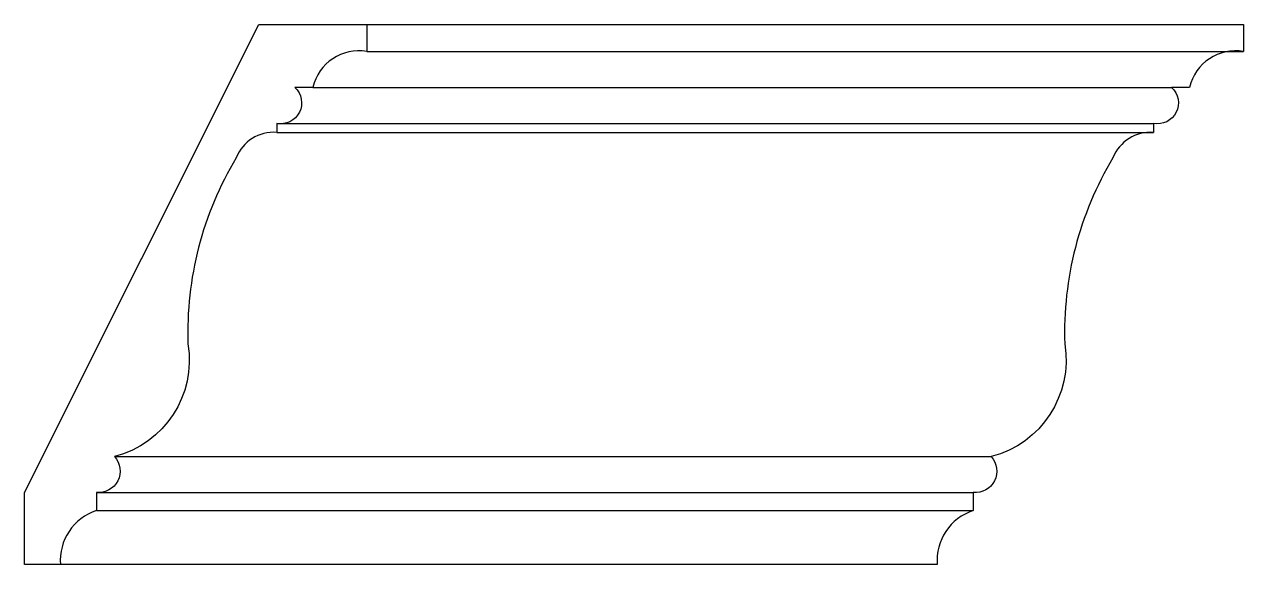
# Model space of a CAD drawing. Extents: x 385 to 656, y 306 to 426.
import ezdxf

# ---------------------------------------------------------------- set-up
doc = ezdxf.new("R2010")
doc.units = 0
doc.header["$LTSCALE"] = 10
doc.header["$MEASUREMENT"] = 0
doc.layers.add('4', color=4, linetype='CONTINUOUS')
doc.layers.add('7', color=7, linetype='CONTINUOUS')

msp = doc.modelspace()

# ---------------------------------------------------------------- linework, layer by layer
at = {"layer": '4'}
for p, q in [((461.43, 426.01), (656.03, 426.01)), ((588.03, 306.01), (393.43, 306.01))]:
    msp.add_line(p, q, dxfattribs=at)
msp.add_lwpolyline([(385.43, 306.01), (385.43, 322.01), (437.43, 426.01), (461.43, 426.01), (461.43, 420.01, 0.394981), (449.43, 412.01), (445.43, 412.01, -0.761097), (441.43, 404.01), (441.43, 402.01, 0.329836), (432.43, 396.37, 0.144401), (421.73, 355.03, -0.387569), (405.43, 330.01, -0.680015), (401.43, 322.01), (401.43, 318.01, 0.346684), (393.43, 306.01)], format="xyb", close=True, dxfattribs=at)
msp.add_lwpolyline([(656.03, 426.01), (656.03, 420.01, 0.394981), (644.03, 412.01), (640.03, 412.01, -0.761097), (636.03, 404.01), (636.03, 402.01, 0.329836), (627.03, 396.37, 0.144401), (616.33, 355.03, -0.387569), (600.03, 330.01, -0.680015), (596.03, 322.01), (596.03, 318.01, 0.346684), (588.03, 306.01)], format="xyb", dxfattribs=at)
at = {"layer": '7'}
for p, q in [((461.43, 420.01), (656.03, 420.01)), ((449.43, 412.01), (640.03, 412.01)), ((441.43, 404.01), (636.03, 404.01)), ((441.43, 402.01), (636.03, 402.01)), ((405.43, 330.01), (600.03, 330.01)), ((401.43, 322.01), (596.03, 322.01)), ((401.43, 318.01), (596.03, 318.01))]:
    msp.add_line(p, q, dxfattribs=at)

doc.saveas('drawing.dxf')
